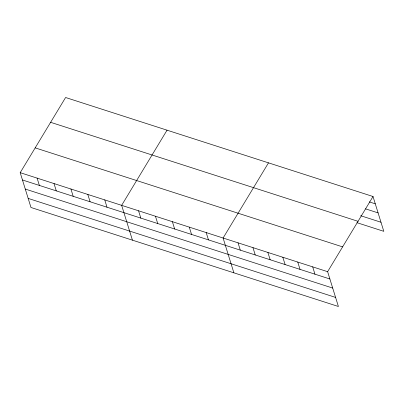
<?xml version="1.0" encoding="UTF-8"?>
<svg xmlns="http://www.w3.org/2000/svg" width="404" height="404" viewBox="0 0 404 404"><rect width="100%" height="100%" fill="white"/><g stroke="black" fill="none" stroke-linecap="round" stroke-linejoin="round"><path stroke-width="0.61" d="M373.023 196.516L327.624 271.68L338.401 306.49L30.977 207.484L20.2 172.675L65.6 97.51L373.023 196.516L383.8 231.325L356.924 222.67M167.049 130.179L121.649 205.343L132.426 240.158M268.498 162.852L223.099 238.017L233.876 272.831M369.312 201.899L375.286 203.823M365.554 208.858L378.094 212.898M360.681 215.711L380.992 222.251M50.616 122.311L358.04 221.316M35.183 147.869L342.607 246.874M20.2 172.675L327.624 271.68M22.462 179.982L329.886 278.987M25.27 189.057L332.699 288.062M28.169 198.409L335.593 297.415M312.691 266.867L314.953 274.18M297.758 262.06L300.026 269.372M282.83 257.252L285.093 264.559M267.897 252.444L270.16 259.752M252.965 247.632L255.227 254.944M238.032 242.824L240.294 250.137M206.192 232.573L208.454 239.88M189.284 227.124L191.547 234.436M172.377 221.68L174.639 228.992M155.464 216.236L157.732 223.543M138.557 210.792L140.819 218.099M104.742 199.899L107.004 207.212M87.835 194.455L90.097 201.763M70.927 189.011L73.19 196.319M54.015 183.562L56.277 190.875M37.107 178.119L39.37 185.426"/></g></svg>
